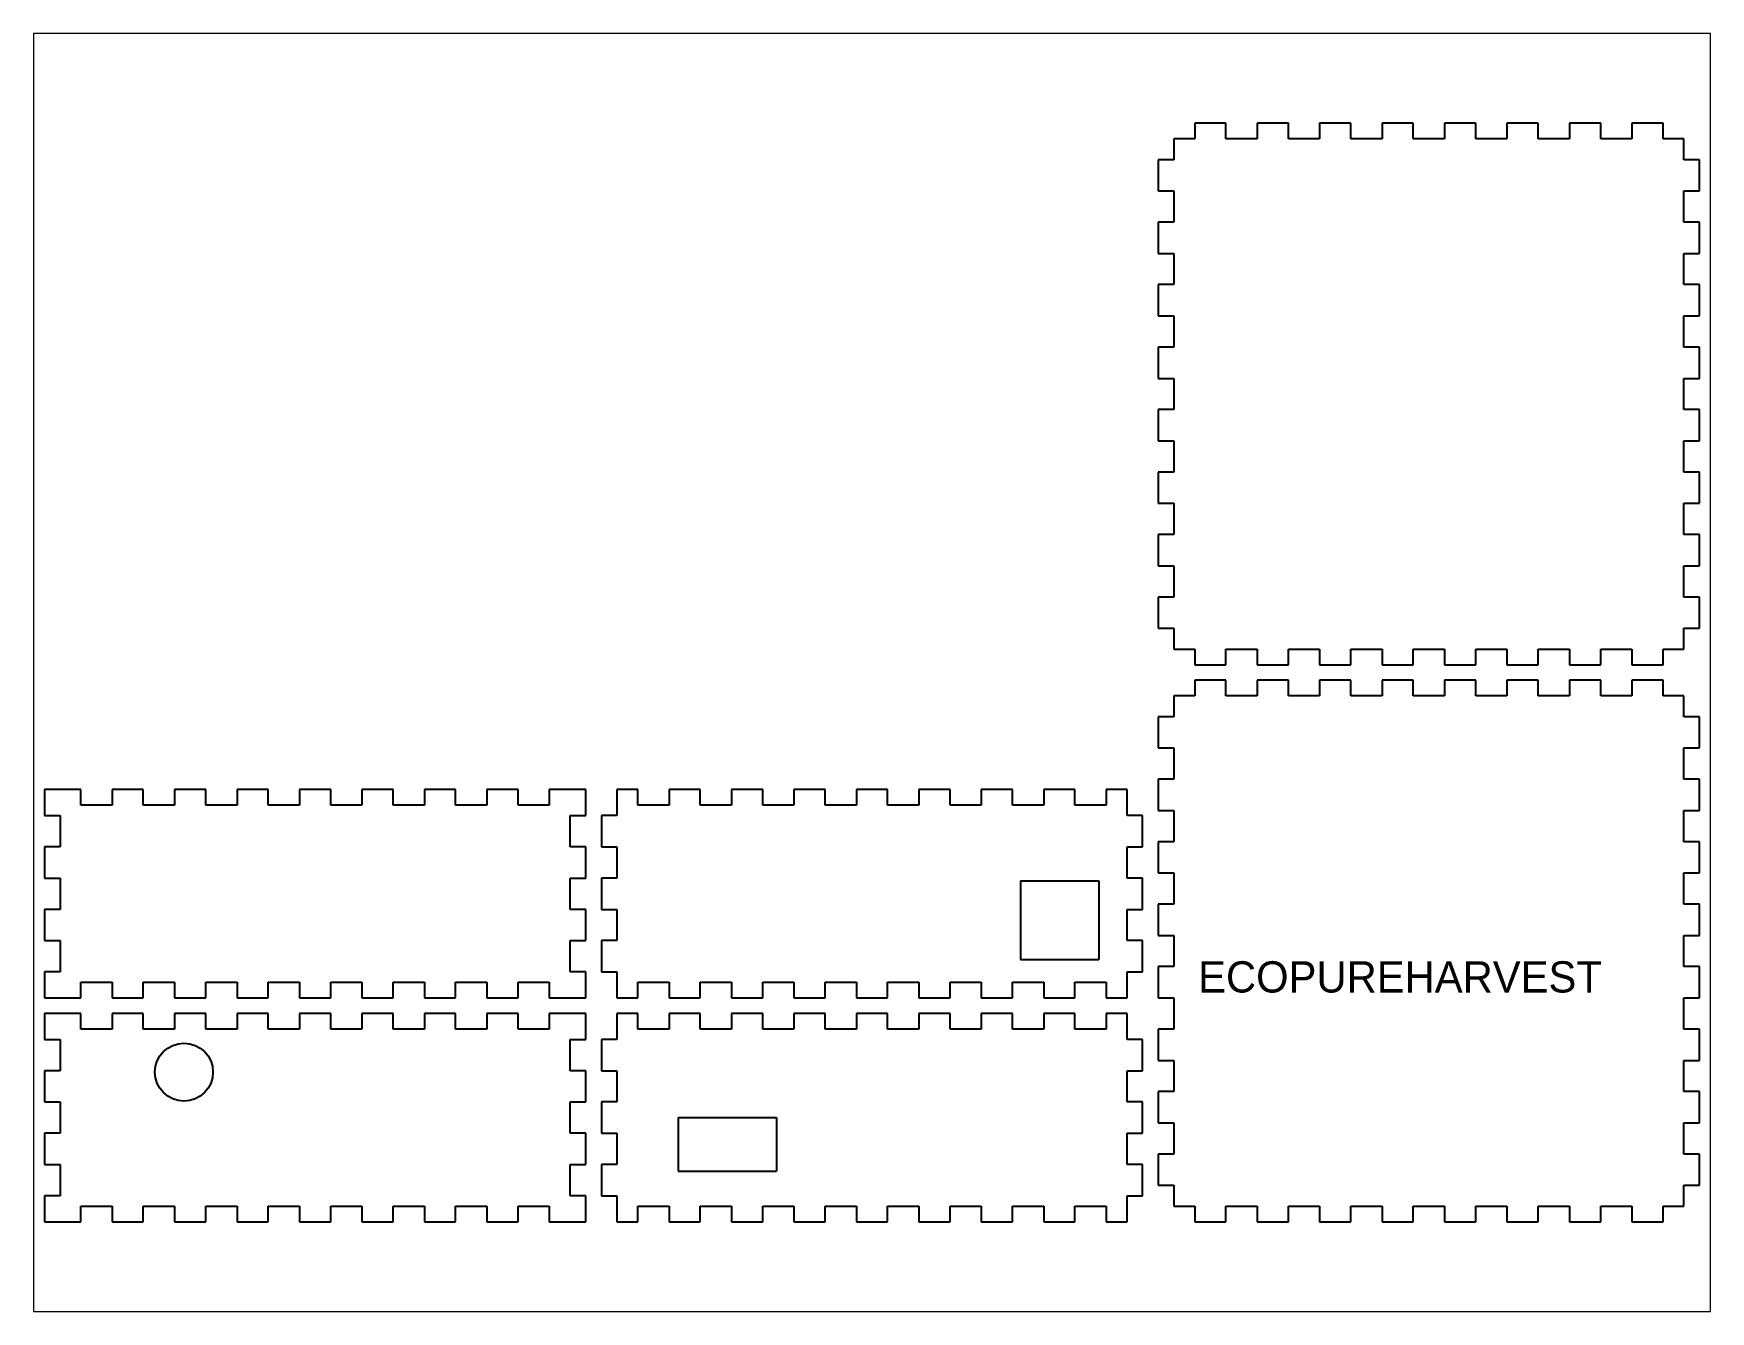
# Paper-space layout 'Layout1' of a CAD drawing. Extents: x 1.05 to 9.45, y 0.8 to 7.2.
# The model-space entities are those that its viewports show. They can reach past a viewport. Long polylines and large blocks are cut down to what shows.
import ezdxf

# ---------------------------------------------------------------- set-up
doc = ezdxf.new("R2010")
doc.units = 0
doc.header["$MEASUREMENT"] = 0
doc.layers.get('0').update_dxf_attribs({"linetype": 'CONTINUOUS'})
doc.layers.add('MODELSKETCH_VISIBLE', color=7, linetype='CONTINUOUS')

msp = doc.modelspace()

# ---------------------------------------------------------------- linework, layer by layer
at = {"layer": 'MODELSKETCH_VISIBLE'}
for p, q in [((62, 105.5), (62, 102.5)), ((68, 105.5), (62, 105.5)), ((68, 102.5), (68, 105.5)), ((74, 105.5), (74, 102.5)), ((80, 105.5), (74, 105.5)), ((80, 102.5), (80, 105.5)), ((86, 105.5), (86, 102.5)), ((92, 105.5), (86, 105.5)), ((92, 102.5), (92, 105.5)), ((98, 105.5), (98, 102.5)), ((104, 105.5), (98, 105.5)), ((104, 102.5), (104, 105.5)), ((110, 105.5), (110, 102.5)), ((116, 105.5), (110, 105.5)), ((116, 102.5), (116, 105.5)), ((122, 105.5), (122, 102.5)), ((128, 105.5), (122, 105.5)), ((128, 102.5), (128, 105.5)), ((134, 105.5), (134, 102.5)), ((140, 105.5), (134, 105.5)), ((140, 102.5), (140, 105.5)), ((146, 105.5), (146, 102.5)), ((152, 105.5), (146, 105.5)), ((152, 102.5), (152, 105.5)), ((58, 102.5), (58, 98.5)), ((62, 102.5), (58, 102.5)), ((74, 102.5), (68, 102.5)), ((86, 102.5), (80, 102.5)), ((98, 102.5), (92, 102.5)), ((110, 102.5), (104, 102.5)), ((122, 102.5), (116, 102.5)), ((134, 102.5), (128, 102.5)), ((146, 102.5), (140, 102.5)), ((156, 102.5), (152, 102.5)), ((156, 98.5), (156, 102.5)), ((55, 98.5), (55, 92.5)), ((58, 98.5), (55, 98.5)), ((159, 98.5), (156, 98.5)), ((159, 92.5), (159, 98.5)), ((55, 92.5), (58, 92.5)), ((58, 92.5), (58, 86.5)), ((156, 92.5), (159, 92.5)), ((156, 86.5), (156, 92.5)), ((55, 86.5), (55, 80.5)), ((58, 86.5), (55, 86.5)), ((159, 86.5), (156, 86.5)), ((159, 80.5), (159, 86.5)), ((55, 80.5), (58, 80.5)), ((58, 80.5), (58, 74.5)), ((156, 74.5), (156, 80.5)), ((156, 80.5), (159, 80.5)), ((55, 74.5), (55, 68.5)), ((58, 74.5), (55, 74.5)), ((159, 74.5), (156, 74.5)), ((159, 68.5), (159, 74.5)), ((55, 68.5), (58, 68.5)), ((58, 68.5), (58, 62.5)), ((156, 62.5), (156, 68.5)), ((156, 68.5), (159, 68.5)), ((58, 62.5), (55, 62.5)), ((55, 62.5), (55, 56.5)), ((159, 62.5), (156, 62.5)), ((159, 56.5), (159, 62.5)), ((55, 56.5), (58, 56.5)), ((58, 56.5), (58, 50.5)), ((156, 56.5), (159, 56.5)), ((156, 50.5), (156, 56.5)), ((58, 50.5), (55, 50.5)), ((55, 50.5), (55, 44.5)), ((159, 50.5), (156, 50.5)), ((159, 44.5), (159, 50.5)), ((55, 44.5), (58, 44.5)), ((58, 44.5), (58, 38.5)), ((156, 44.5), (159, 44.5)), ((156, 38.5), (156, 44.5)), ((58, 38.5), (55, 38.5)), ((55, 38.5), (55, 32.5)), ((159, 38.5), (156, 38.5)), ((159, 32.5), (159, 38.5)), ((55, 32.5), (58, 32.5)), ((58, 32.5), (58, 26.5)), ((156, 32.5), (159, 32.5)), ((156, 26.5), (156, 32.5)), ((58, 26.5), (55, 26.5)), ((55, 26.5), (55, 20.5)), ((159, 26.5), (156, 26.5)), ((159, 20.5), (159, 26.5)), ((55, 20.5), (58, 20.5)), ((58, 20.5), (58, 14.5)), ((156, 14.5), (156, 20.5)), ((156, 20.5), (159, 20.5)), ((58, 14.5), (55, 14.5)), ((55, 14.5), (55, 8.5)), ((159, 14.5), (156, 14.5)), ((159, 8.5), (159, 14.5)), ((55, 8.5), (58, 8.5)), ((58, 8.5), (58, 4.5)), ((156, 8.5), (159, 8.5)), ((156, 4.5), (156, 8.5)), ((58, 4.5), (62, 4.5)), ((62, 4.5), (62, 1.5)), ((68, 1.5), (68, 4.5)), ((68, 4.5), (74, 4.5)), ((74, 4.5), (74, 1.5)), ((80, 1.5), (80, 4.5)), ((80, 4.5), (86, 4.5)), ((86, 4.5), (86, 1.5)), ((92, 4.5), (98, 4.5)), ((92, 1.5), (92, 4.5)), ((98, 4.5), (98, 1.5)), ((104, 4.5), (110, 4.5)), ((104, 1.5), (104, 4.5)), ((110, 4.5), (110, 1.5)), ((116, 1.5), (116, 4.5)), ((116, 4.5), (122, 4.5)), ((122, 4.5), (122, 1.5)), ((128, 1.5), (128, 4.5)), ((128, 4.5), (134, 4.5)), ((134, 4.5), (134, 1.5)), ((140, 1.5), (140, 4.5)), ((140, 4.5), (146, 4.5)), ((146, 4.5), (146, 1.5)), ((152, 1.5), (152, 4.5)), ((152, 4.5), (156, 4.5)), ((62, 1.5), (68, 1.5)), ((74, 1.5), (80, 1.5)), ((86, 1.5), (92, 1.5)), ((98, 1.5), (104, 1.5)), ((110, 1.5), (116, 1.5)), ((122, 1.5), (128, 1.5)), ((134, 1.5), (140, 1.5)), ((146, 1.5), (152, 1.5)), ((62, -1.5), (62, -4.5)), ((68, -1.5), (62, -1.5)), ((68, -4.5), (68, -1.5)), ((74, -1.5), (74, -4.5)), ((80, -1.5), (74, -1.5)), ((80, -4.5), (80, -1.5)), ((86, -1.5), (86, -4.5)), ((92, -1.5), (86, -1.5)), ((92, -4.5), (92, -1.5)), ((104, -1.5), (98, -1.5)), ((98, -1.5), (98, -4.5)), ((104, -4.5), (104, -1.5)), ((110, -1.5), (110, -4.5)), ((116, -1.5), (110, -1.5)), ((116, -4.5), (116, -1.5)), ((122, -1.5), (122, -4.5)), ((128, -1.5), (122, -1.5)), ((128, -4.5), (128, -1.5)), ((134, -1.5), (134, -4.5)), ((140, -1.5), (134, -1.5)), ((140, -4.5), (140, -1.5)), ((152, -1.5), (146, -1.5)), ((146, -1.5), (146, -4.5)), ((152, -4.5), (152, -1.5)), ((58, -4.5), (58, -8.5)), ((62, -4.5), (58, -4.5)), ((74, -4.5), (68, -4.5)), ((86, -4.5), (80, -4.5)), ((98, -4.5), (92, -4.5)), ((110, -4.5), (104, -4.5)), ((122, -4.5), (116, -4.5)), ((134, -4.5), (128, -4.5)), ((146, -4.5), (140, -4.5)), ((156, -4.5), (152, -4.5)), ((156, -8.5), (156, -4.5)), ((55, -8.5), (55, -14.5)), ((58, -8.5), (55, -8.5)), ((159, -8.5), (156, -8.5)), ((159, -14.5), (159, -8.5)), ((55, -14.5), (58, -14.5)), ((58, -14.5), (58, -20.5)), ((156, -14.5), (159, -14.5)), ((156, -20.5), (156, -14.5)), ((-152, -22.5), (-159, -22.5)), ((-159, -22.5), (-159, -27.5)), ((-152, -25.5), (-152, -22.5)), ((-140, -22.5), (-146, -22.5)), ((-146, -22.5), (-146, -25.5)), ((-140, -25.5), (-140, -22.5)), ((-128, -22.5), (-134, -22.5)), ((-134, -22.5), (-134, -25.5)), ((-128, -25.5), (-128, -22.5)), ((-116, -22.5), (-122, -22.5)), ((-122, -22.5), (-122, -25.5)), ((-116, -25.5), (-116, -22.5)), ((-104, -22.5), (-110, -22.5)), ((-110, -22.5), (-110, -25.5)), ((-104, -25.5), (-104, -22.5)), ((-92, -22.5), (-98, -22.5)), ((-98, -22.5), (-98, -25.5)), ((-92, -25.5), (-92, -22.5)), ((-80, -22.5), (-86, -22.5)), ((-86, -22.5), (-86, -25.5)), ((-80, -25.5), (-80, -22.5)), ((-68, -22.5), (-74, -22.5)), ((-74, -22.5), (-74, -25.5)), ((-68, -25.5), (-68, -22.5)), ((-55, -22.5), (-62, -22.5)), ((-62, -22.5), (-62, -25.5)), ((-55, -27.5), (-55, -22.5)), ((-49, -22.5), (-49, -27.5)), ((-45, -22.5), (-49, -22.5)), ((-45, -25.5), (-45, -22.5)), ((-39, -22.5), (-39, -25.5)), ((-33, -22.5), (-39, -22.5)), ((-33, -25.5), (-33, -22.5)), ((-27, -22.5), (-27, -25.5)), ((-21, -22.5), (-27, -22.5)), ((-21, -25.5), (-21, -22.5)), ((-15, -22.5), (-15, -25.5)), ((-9, -22.5), (-15, -22.5)), ((-9, -25.5), (-9, -22.5)), ((-3, -22.5), (-3, -25.5)), ((3, -22.5), (-3, -22.5)), ((3, -25.5), (3, -22.5)), ((9, -22.5), (9, -25.5)), ((15, -22.5), (9, -22.5)), ((15, -25.5), (15, -22.5)), ((21, -22.5), (21, -25.5)), ((27, -22.5), (21, -22.5)), ((27, -25.5), (27, -22.5)), ((33, -22.5), (33, -25.5)), ((39, -22.5), (33, -22.5)), ((39, -25.5), (39, -22.5)), ((45, -22.5), (45, -25.5)), ((49, -22.5), (45, -22.5)), ((49, -27.5), (49, -22.5)), ((55, -20.5), (55, -26.5)), ((58, -20.5), (55, -20.5)), ((159, -20.5), (156, -20.5)), ((159, -26.5), (159, -20.5)), ((-146, -25.5), (-152, -25.5)), ((-134, -25.5), (-140, -25.5)), ((-122, -25.5), (-128, -25.5)), ((-110, -25.5), (-116, -25.5)), ((-98, -25.5), (-104, -25.5)), ((-86, -25.5), (-92, -25.5)), ((-74, -25.5), (-80, -25.5)), ((-62, -25.5), (-68, -25.5)), ((-39, -25.5), (-45, -25.5)), ((-27, -25.5), (-33, -25.5)), ((-15, -25.5), (-21, -25.5)), ((-3, -25.5), (-9, -25.5)), ((9, -25.5), (3, -25.5)), ((21, -25.5), (15, -25.5)), ((33, -25.5), (27, -25.5)), ((45, -25.5), (39, -25.5)), ((-159, -27.5), (-156, -27.5)), ((-156, -27.5), (-156, -33.5)), ((-58, -33.5), (-58, -27.5)), ((-58, -27.5), (-55, -27.5)), ((-49, -27.5), (-52, -27.5)), ((-52, -27.5), (-52, -33.5)), ((52, -27.5), (49, -27.5)), ((52, -33.5), (52, -27.5)), ((55, -26.5), (58, -26.5)), ((58, -26.5), (58, -32.5)), ((156, -32.5), (156, -26.5)), ((156, -26.5), (159, -26.5)), ((-159, -33.5), (-159, -39.5)), ((-156, -33.5), (-159, -33.5)), ((-55, -33.5), (-58, -33.5)), ((-55, -39.5), (-55, -33.5)), ((-52, -33.5), (-49, -33.5)), ((-49, -33.5), (-49, -39.5)), ((49, -33.5), (52, -33.5)), ((49, -39.5), (49, -33.5)), ((55, -32.5), (55, -38.5)), ((58, -32.5), (55, -32.5)), ((159, -32.5), (156, -32.5)), ((159, -38.5), (159, -32.5)), ((55, -38.5), (58, -38.5)), ((58, -38.5), (58, -44.5)), ((156, -44.5), (156, -38.5)), ((156, -38.5), (159, -38.5)), ((-159, -39.5), (-156, -39.5)), ((-156, -39.5), (-156, -45.5)), ((-58, -45.5), (-58, -39.5)), ((-58, -39.5), (-55, -39.5)), ((-49, -39.5), (-52, -39.5)), ((-52, -39.5), (-52, -45.5)), ((28.51, -40.01), (28.51, -55.1)), ((28.51, -40.01), (43.59, -40.01)), ((43.59, -40.01), (43.59, -55.1)), ((52, -39.5), (49, -39.5)), ((52, -45.5), (52, -39.5)), ((55, -44.5), (55, -50.5)), ((58, -44.5), (55, -44.5)), ((159, -44.5), (156, -44.5)), ((159, -50.5), (159, -44.5)), ((-159, -45.5), (-159, -51.5)), ((-156, -45.5), (-159, -45.5)), ((-55, -45.5), (-58, -45.5)), ((-55, -51.5), (-55, -45.5)), ((-52, -45.5), (-49, -45.5)), ((-49, -45.5), (-49, -51.5)), ((49, -45.5), (52, -45.5)), ((49, -51.5), (49, -45.5)), ((-159, -51.5), (-156, -51.5)), ((-156, -51.5), (-156, -57.5)), ((-58, -57.5), (-58, -51.5)), ((-58, -51.5), (-55, -51.5)), ((-49, -51.5), (-52, -51.5)), ((-52, -51.5), (-52, -57.5)), ((52, -51.5), (49, -51.5)), ((52, -57.5), (52, -51.5)), ((55, -50.5), (58, -50.5)), ((58, -50.5), (58, -56.5)), ((156, -56.5), (156, -50.5)), ((156, -50.5), (159, -50.5)), ((-159, -57.5), (-159, -62.5)), ((-156, -57.5), (-159, -57.5)), ((-55, -57.5), (-58, -57.5)), ((-55, -62.5), (-55, -57.5)), ((-52, -57.5), (-49, -57.5)), ((-49, -57.5), (-49, -62.5)), ((28.51, -55.1), (43.59, -55.1)), ((49, -57.5), (52, -57.5)), ((49, -62.5), (49, -57.5)), ((55, -56.5), (55, -62.5)), ((58, -56.5), (55, -56.5)), ((159, -56.5), (156, -56.5)), ((159, -62.5), (159, -56.5)), ((-152, -59.5), (-146, -59.5)), ((-152, -62.5), (-152, -59.5)), ((-146, -59.5), (-146, -62.5)), ((-140, -59.5), (-134, -59.5)), ((-140, -62.5), (-140, -59.5)), ((-134, -59.5), (-134, -62.5)), ((-128, -59.5), (-122, -59.5)), ((-128, -62.5), (-128, -59.5)), ((-122, -59.5), (-122, -62.5)), ((-116, -59.5), (-110, -59.5)), ((-116, -62.5), (-116, -59.5)), ((-110, -59.5), (-110, -62.5)), ((-104, -59.5), (-98, -59.5)), ((-104, -62.5), (-104, -59.5)), ((-98, -59.5), (-98, -62.5)), ((-92, -59.5), (-86, -59.5)), ((-92, -62.5), (-92, -59.5)), ((-86, -59.5), (-86, -62.5)), ((-80, -62.5), (-80, -59.5)), ((-80, -59.5), (-74, -59.5)), ((-74, -59.5), (-74, -62.5)), ((-68, -62.5), (-68, -59.5)), ((-68, -59.5), (-62, -59.5)), ((-62, -59.5), (-62, -62.5)), ((-45, -62.5), (-45, -59.5)), ((-45, -59.5), (-39, -59.5)), ((-39, -59.5), (-39, -62.5)), ((-33, -62.5), (-33, -59.5)), ((-33, -59.5), (-27, -59.5)), ((-27, -59.5), (-27, -62.5)), ((-21, -62.5), (-21, -59.5)), ((-21, -59.5), (-15, -59.5)), ((-15, -59.5), (-15, -62.5)), ((-9, -59.5), (-3, -59.5)), ((-9, -62.5), (-9, -59.5)), ((-3, -59.5), (-3, -62.5)), ((3, -59.5), (9, -59.5)), ((3, -62.5), (3, -59.5)), ((9, -59.5), (9, -62.5)), ((15, -59.5), (21, -59.5)), ((15, -62.5), (15, -59.5)), ((21, -59.5), (21, -62.5)), ((27, -59.5), (33, -59.5)), ((27, -62.5), (27, -59.5)), ((33, -59.5), (33, -62.5)), ((39, -59.5), (45, -59.5)), ((39, -62.5), (39, -59.5)), ((45, -59.5), (45, -62.5)), ((-159, -62.5), (-152, -62.5)), ((-146, -62.5), (-140, -62.5)), ((-134, -62.5), (-128, -62.5)), ((-122, -62.5), (-116, -62.5)), ((-110, -62.5), (-104, -62.5)), ((-98, -62.5), (-92, -62.5)), ((-86, -62.5), (-80, -62.5)), ((-74, -62.5), (-68, -62.5)), ((-62, -62.5), (-55, -62.5)), ((-49, -62.5), (-45, -62.5)), ((-39, -62.5), (-33, -62.5)), ((-27, -62.5), (-21, -62.5)), ((-15, -62.5), (-9, -62.5)), ((-3, -62.5), (3, -62.5)), ((9, -62.5), (15, -62.5)), ((21, -62.5), (27, -62.5)), ((33, -62.5), (39, -62.5)), ((45, -62.5), (49, -62.5)), ((55, -62.5), (58, -62.5)), ((58, -62.5), (58, -68.5)), ((156, -68.5), (156, -62.5)), ((156, -62.5), (159, -62.5)), ((-159, -65.5), (-159, -70.5)), ((-152, -65.5), (-159, -65.5)), ((-152, -68.5), (-152, -65.5)), ((-146, -65.5), (-146, -68.5)), ((-140, -65.5), (-146, -65.5)), ((-140, -68.5), (-140, -65.5)), ((-134, -65.5), (-134, -68.5)), ((-128, -65.5), (-134, -65.5)), ((-128, -68.5), (-128, -65.5)), ((-122, -65.5), (-122, -68.5)), ((-116, -65.5), (-122, -65.5)), ((-116, -68.5), (-116, -65.5)), ((-110, -65.5), (-110, -68.5)), ((-104, -65.5), (-110, -65.5)), ((-104, -68.5), (-104, -65.5)), ((-92, -65.5), (-98, -65.5)), ((-98, -65.5), (-98, -68.5)), ((-92, -68.5), (-92, -65.5)), ((-80, -65.5), (-86, -65.5)), ((-86, -65.5), (-86, -68.5)), ((-80, -68.5), (-80, -65.5)), ((-68, -65.5), (-74, -65.5)), ((-74, -65.5), (-74, -68.5)), ((-68, -68.5), (-68, -65.5)), ((-62, -65.5), (-62, -68.5)), ((-55, -65.5), (-62, -65.5)), ((-55, -70.5), (-55, -65.5)), ((-45, -65.5), (-49, -65.5)), ((-49, -65.5), (-49, -70.5)), ((-45, -68.5), (-45, -65.5)), ((-39, -65.5), (-39, -68.5)), ((-33, -65.5), (-39, -65.5)), ((-33, -68.5), (-33, -65.5)), ((-27, -65.5), (-27, -68.5)), ((-21, -65.5), (-27, -65.5)), ((-21, -68.5), (-21, -65.5)), ((-15, -65.5), (-15, -68.5)), ((-9, -65.5), (-15, -65.5)), ((-9, -68.5), (-9, -65.5)), ((-3, -65.5), (-3, -68.5)), ((3, -65.5), (-3, -65.5)), ((3, -68.5), (3, -65.5)), ((9, -65.5), (9, -68.5)), ((15, -65.5), (9, -65.5)), ((15, -68.5), (15, -65.5)), ((21, -65.5), (21, -68.5)), ((27, -65.5), (21, -65.5)), ((27, -68.5), (27, -65.5)), ((33, -65.5), (33, -68.5)), ((39, -65.5), (33, -65.5)), ((39, -68.5), (39, -65.5)), ((45, -65.5), (45, -68.5)), ((49, -65.5), (45, -65.5)), ((49, -70.5), (49, -65.5)), ((-159, -70.5), (-156, -70.5)), ((-156, -70.5), (-156, -76.5)), ((-146, -68.5), (-152, -68.5)), ((-134, -68.5), (-140, -68.5)), ((-122, -68.5), (-128, -68.5)), ((-110, -68.5), (-116, -68.5)), ((-98, -68.5), (-104, -68.5)), ((-86, -68.5), (-92, -68.5)), ((-74, -68.5), (-80, -68.5)), ((-62, -68.5), (-68, -68.5)), ((-58, -76.5), (-58, -70.5)), ((-58, -70.5), (-55, -70.5)), ((-52, -70.5), (-52, -76.5)), ((-49, -70.5), (-52, -70.5)), ((-39, -68.5), (-45, -68.5)), ((-27, -68.5), (-33, -68.5)), ((-15, -68.5), (-21, -68.5)), ((-3, -68.5), (-9, -68.5)), ((9, -68.5), (3, -68.5)), ((21, -68.5), (15, -68.5)), ((33, -68.5), (27, -68.5)), ((45, -68.5), (39, -68.5)), ((52, -70.5), (49, -70.5)), ((52, -76.5), (52, -70.5)), ((55, -68.5), (55, -74.5)), ((58, -68.5), (55, -68.5)), ((159, -68.5), (156, -68.5)), ((159, -74.5), (159, -68.5)), ((-159, -76.5), (-159, -82.5)), ((-156, -76.5), (-159, -76.5)), ((-55, -76.5), (-58, -76.5)), ((-55, -82.5), (-55, -76.5)), ((-52, -76.5), (-49, -76.5)), ((-49, -76.5), (-49, -82.5)), ((49, -76.5), (52, -76.5)), ((49, -82.5), (49, -76.5)), ((55, -74.5), (58, -74.5)), ((58, -74.5), (58, -80.5)), ((156, -74.5), (159, -74.5)), ((156, -80.5), (156, -74.5)), ((55, -80.5), (55, -86.5)), ((58, -80.5), (55, -80.5)), ((159, -80.5), (156, -80.5)), ((159, -86.5), (159, -80.5)), ((-159, -82.5), (-156, -82.5)), ((-156, -82.5), (-156, -88.5)), ((-58, -88.5), (-58, -82.5)), ((-58, -82.5), (-55, -82.5)), ((-52, -82.5), (-52, -88.5)), ((-49, -82.5), (-52, -82.5)), ((52, -82.5), (49, -82.5)), ((52, -88.5), (52, -82.5)), ((-37.26, -85.5), (-37.26, -95.82)), ((-37.26, -85.5), (-18.33, -85.5)), ((-18.33, -85.5), (-18.33, -95.82)), ((55, -86.5), (58, -86.5)), ((58, -86.5), (58, -92.5)), ((156, -86.5), (159, -86.5)), ((156, -92.5), (156, -86.5)), ((-159, -88.5), (-159, -94.5)), ((-156, -88.5), (-159, -88.5)), ((-55, -88.5), (-58, -88.5)), ((-55, -94.5), (-55, -88.5)), ((-52, -88.5), (-49, -88.5)), ((-49, -88.5), (-49, -94.5)), ((49, -88.5), (52, -88.5)), ((49, -94.5), (49, -88.5)), ((55, -92.5), (55, -98.5)), ((58, -92.5), (55, -92.5)), ((159, -92.5), (156, -92.5)), ((159, -98.5), (159, -92.5)), ((-159, -94.5), (-156, -94.5)), ((-156, -94.5), (-156, -100.5)), ((-58, -100.5), (-58, -94.5)), ((-58, -94.5), (-55, -94.5)), ((-52, -94.5), (-52, -100.5)), ((-49, -94.5), (-52, -94.5)), ((-37.26, -95.82), (-18.33, -95.82)), ((52, -94.5), (49, -94.5)), ((52, -100.5), (52, -94.5)), ((55, -98.5), (58, -98.5)), ((58, -98.5), (58, -102.5)), ((156, -98.5), (159, -98.5)), ((156, -102.5), (156, -98.5)), ((-156, -100.5), (-159, -100.5)), ((-159, -100.5), (-159, -105.5)), ((-152, -105.5), (-152, -102.5)), ((-152, -102.5), (-146, -102.5)), ((-146, -102.5), (-146, -105.5)), ((-140, -102.5), (-134, -102.5)), ((-140, -105.5), (-140, -102.5)), ((-134, -102.5), (-134, -105.5)), ((-128, -102.5), (-122, -102.5)), ((-128, -105.5), (-128, -102.5)), ((-122, -102.5), (-122, -105.5)), ((-116, -102.5), (-110, -102.5)), ((-116, -105.5), (-116, -102.5)), ((-110, -102.5), (-110, -105.5)), ((-104, -102.5), (-98, -102.5)), ((-104, -105.5), (-104, -102.5)), ((-98, -102.5), (-98, -105.5)), ((-92, -105.5), (-92, -102.5)), ((-92, -102.5), (-86, -102.5)), ((-86, -102.5), (-86, -105.5)), ((-80, -105.5), (-80, -102.5)), ((-80, -102.5), (-74, -102.5)), ((-74, -102.5), (-74, -105.5)), ((-68, -105.5), (-68, -102.5)), ((-68, -102.5), (-62, -102.5)), ((-62, -102.5), (-62, -105.5)), ((-55, -100.5), (-58, -100.5)), ((-55, -105.5), (-55, -100.5)), ((-52, -100.5), (-49, -100.5)), ((-49, -100.5), (-49, -105.5)), ((-45, -102.5), (-39, -102.5)), ((-45, -105.5), (-45, -102.5)), ((-39, -102.5), (-39, -105.5)), ((-33, -102.5), (-27, -102.5)), ((-33, -105.5), (-33, -102.5)), ((-27, -102.5), (-27, -105.5)), ((-21, -102.5), (-15, -102.5)), ((-21, -105.5), (-21, -102.5)), ((-15, -102.5), (-15, -105.5)), ((-9, -102.5), (-3, -102.5)), ((-9, -105.5), (-9, -102.5)), ((-3, -102.5), (-3, -105.5)), ((3, -102.5), (9, -102.5)), ((3, -105.5), (3, -102.5)), ((9, -102.5), (9, -105.5)), ((15, -102.5), (21, -102.5)), ((15, -105.5), (15, -102.5)), ((21, -102.5), (21, -105.5)), ((27, -102.5), (33, -102.5)), ((27, -105.5), (27, -102.5)), ((33, -102.5), (33, -105.5)), ((39, -102.5), (45, -102.5)), ((39, -105.5), (39, -102.5)), ((45, -102.5), (45, -105.5)), ((49, -100.5), (52, -100.5)), ((49, -105.5), (49, -100.5)), ((58, -102.5), (62, -102.5)), ((62, -102.5), (62, -105.5)), ((68, -102.5), (74, -102.5)), ((68, -105.5), (68, -102.5)), ((74, -102.5), (74, -105.5)), ((80, -102.5), (86, -102.5)), ((80, -105.5), (80, -102.5)), ((86, -102.5), (86, -105.5)), ((92, -102.5), (98, -102.5)), ((92, -105.5), (92, -102.5)), ((98, -102.5), (98, -105.5)), ((104, -102.5), (110, -102.5)), ((104, -105.5), (104, -102.5)), ((110, -102.5), (110, -105.5)), ((116, -102.5), (122, -102.5)), ((116, -105.5), (116, -102.5)), ((122, -102.5), (122, -105.5)), ((128, -102.5), (134, -102.5)), ((128, -105.5), (128, -102.5)), ((134, -102.5), (134, -105.5)), ((140, -102.5), (146, -102.5)), ((140, -105.5), (140, -102.5)), ((146, -102.5), (146, -105.5)), ((152, -102.5), (156, -102.5)), ((152, -105.5), (152, -102.5)), ((-159, -105.5), (-152, -105.5)), ((-146, -105.5), (-140, -105.5)), ((-134, -105.5), (-128, -105.5)), ((-122, -105.5), (-116, -105.5)), ((-110, -105.5), (-104, -105.5)), ((-98, -105.5), (-92, -105.5)), ((-86, -105.5), (-80, -105.5)), ((-74, -105.5), (-68, -105.5)), ((-62, -105.5), (-55, -105.5)), ((-49, -105.5), (-45, -105.5)), ((-39, -105.5), (-33, -105.5)), ((-27, -105.5), (-21, -105.5)), ((-15, -105.5), (-9, -105.5)), ((-3, -105.5), (3, -105.5)), ((9, -105.5), (15, -105.5)), ((21, -105.5), (27, -105.5)), ((33, -105.5), (39, -105.5)), ((45, -105.5), (49, -105.5)), ((62, -105.5), (68, -105.5)), ((74, -105.5), (80, -105.5)), ((86, -105.5), (92, -105.5)), ((98, -105.5), (104, -105.5)), ((110, -105.5), (116, -105.5)), ((122, -105.5), (128, -105.5)), ((134, -105.5), (140, -105.5)), ((146, -105.5), (152, -105.5))]:
    msp.add_line(p, q, dxfattribs=at)
msp.add_circle((-132.19, -76.76), 5.57, dxfattribs=at)

# ---------------------------------------------------------------- texts
at = {"insert": (60.85, -55.47), "char_height": 6, "width": 82.7059, "attachment_point": 1}
msp.add_mtext('{\\Ftxt;\\W0.80952; }{\\C1;ECOPUREHARVEST}', dxfattribs=at)

psp = doc.layouts.get("Layout1")

# ---------------------------------------------------------------- viewports
at = {"layer": '0'}
psp.add_viewport(center=(5.25, 4), size=(8.4, 6.4), view_center_point=(0, 0), view_height=245.473681, dxfattribs=at)

doc.saveas('drawing.dxf')
